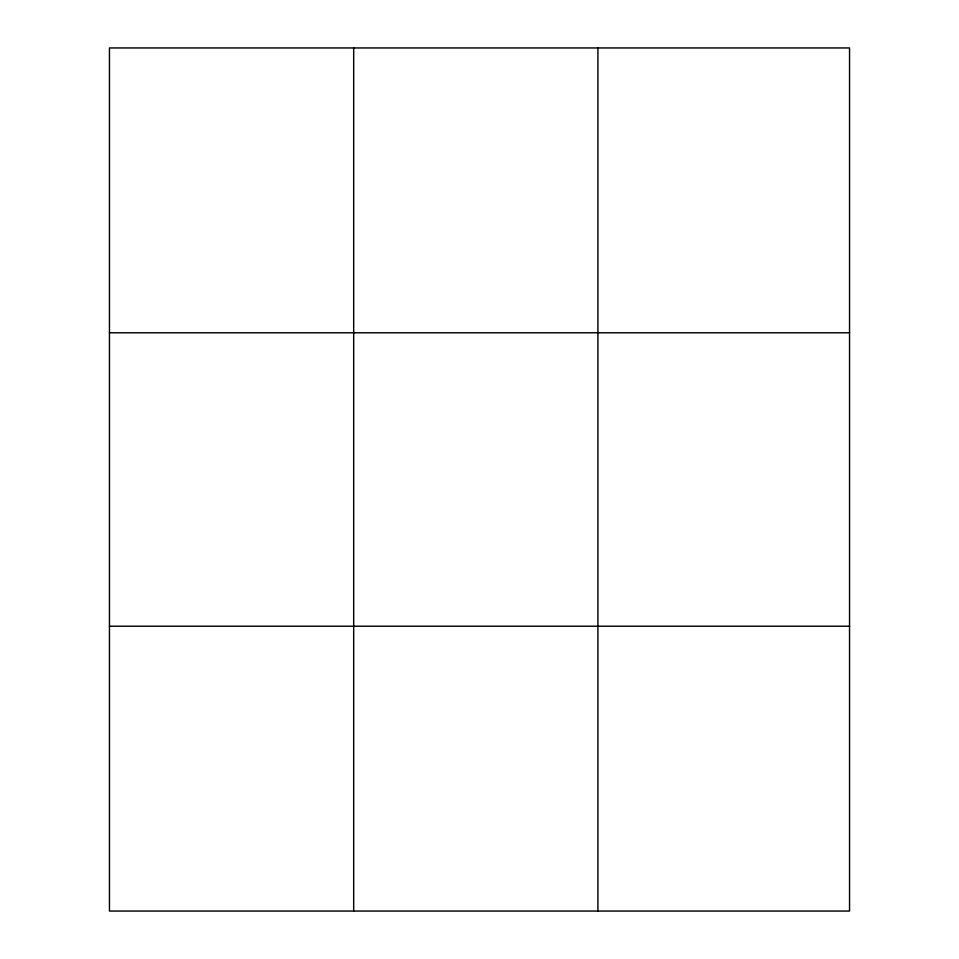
<?xml version="1.0" encoding="UTF-8"?>
<svg xmlns="http://www.w3.org/2000/svg" width="959" height="959" viewBox="0 0 959 959"><rect width="100%" height="100%" fill="white"/><g stroke="black" fill="none" stroke-linecap="round" stroke-linejoin="round"><path stroke-width="1.44" d="M353.679 911.05L353.679 47.95M597.913 911.05L597.913 47.95M849.542 332.773L849.542 47.95L109.458 47.95L109.458 911.05L849.542 911.05L849.542 332.773L109.458 332.773M109.458 626.227L849.542 626.227"/></g></svg>
